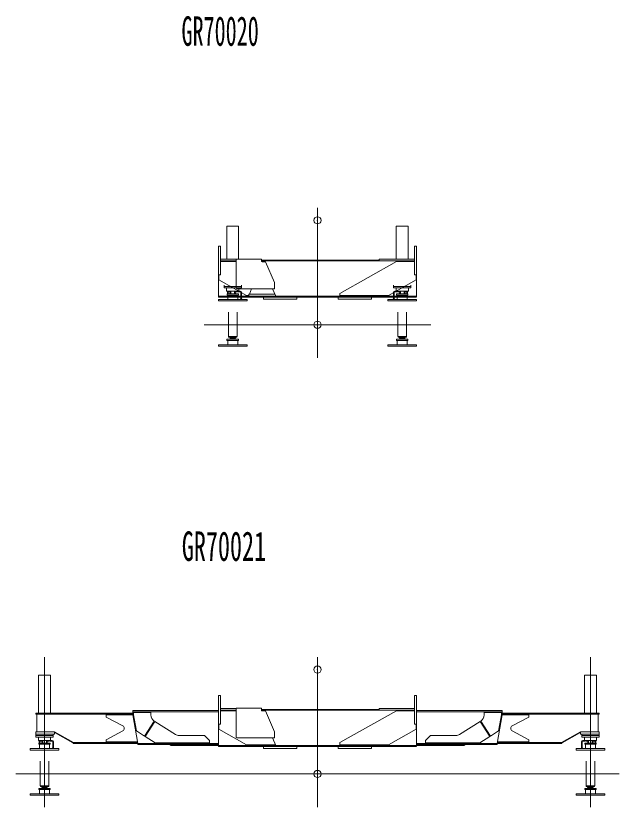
# Model space of a CAD drawing. Units: millimetres, scale not verified. Extents: x -33906 to 32977, y -25518 to 130343.
# Drawn here: x 12783 to 21183, y -25486 to -14467 of the extents above; entities that cross this region are included whole.
import ezdxf
from ezdxf.enums import TextEntityAlignment as Align

# ---------------------------------------------------------------- set-up
doc = ezdxf.new("R2010")
doc.units = ezdxf.units.MM
doc.header["$LTSCALE"] = 200
doc.header["$PDMODE"] = 32
doc.header["$PDSIZE"] = 100
doc.layers.add('0-0_0', color=7, linetype='Continuous', lineweight=18)
doc.styles.add('ＭＳ ゴシック', font='')
doc.styles.get('ＭＳ ゴシック').set_extended_font_data('MS Gothic')

msp = doc.modelspace()

# ---------------------------------------------------------------- linework, layer by layer
at = {"layer": '0-0_0', "color": 4}
for p, q in [((16982.9, -19231.2), (16982.9, -17143)), ((15720.4, -17855.4), (15720.4, -17395.4)), ((15720.4, -17395.4), (15885.4, -17395.4)), ((15885.4, -17854.3), (15885.4, -17395.4)), ((18080.4, -17855.4), (18080.4, -17395.4)), ((18245.4, -17395.4), (18080.4, -17395.4)), ((18245.4, -17855.4), (18245.4, -17395.4)), ((15602.9, -18384.4), (15602.9, -17675.4)), ((15603, -17675.4), (15631, -17675.4)), ((15630.9, -18075.4), (15630.9, -17675.4)), ((18334.9, -17675.4), (18334.9, -18075.4)), ((18334.9, -17675.4), (18362.9, -17675.4)), ((18362.9, -17675.4), (18362.9, -18382.4)), ((15630.9, -17855.4), (15850.3, -17855.4)), ((15630.9, -17879.4), (15850.3, -17879.4)), ((15850.3, -17889.4), (15631, -17889.4)), ((15850.3, -17854.3), (16177.2, -17854.3)), ((15850.3, -17854.3), (15850.3, -18254.4)), ((16177.2, -17854.3), (16201.9, -17854.3)), ((16201.9, -17854.3), (16201.9, -17880.9)), ((16201.9, -17871.4), (17842.9, -17871.4)), ((16201.9, -17879.4), (17842.9, -17879.4)), ((16211.9, -17890.9), (16258, -17890.9)), ((16383.4, -18180.3), (16258, -17890.9)), ((17294.9, -18332.4), (18082.9, -17889.4)), ((17842.9, -17855.4), (18334.9, -17855.4)), ((18082.9, -17889.4), (18334.9, -17889.4)), ((15630.9, -18075.4), (15602.9, -18075.4)), ((15608, -18075.4), (15608, -18144.4)), ((15995.7, -18362.4), (15608, -18144.4)), ((16381.9, -18181), (16383.5, -18181)), ((16383.5, -18267.6), (16383.5, -18181)), ((18357.9, -18144.4), (17970.1, -18362.4)), ((18334.9, -18075.4), (18362.9, -18075.4)), ((18357.9, -18075.4), (18357.9, -18144.4)), ((15683, -18217.7), (15683, -18255.4)), ((15923, -18234.4), (15683, -18234.4)), ((15923, -18255.4), (15683, -18255.4)), ((15718, -18301.4), (15718, -18255.4)), ((15851.9, -18256), (15850.3, -18254.4)), ((15863.5, -18267.6), (15851.9, -18256)), ((15863.5, -18267.6), (16383.5, -18267.6)), ((15888, -18255.4), (15888, -18301.4)), ((15923, -18255.4), (15923, -18217.7)), ((16037.9, -18344.5), (16065.8, -18267.6)), ((16356.8, -18267.6), (16402.9, -18372.4)), ((18042.9, -18255.4), (18042.9, -18217.7)), ((18042.9, -18234.4), (18282.9, -18234.4)), ((18042.9, -18255.4), (18282.9, -18255.4)), ((18077.9, -18255.4), (18077.9, -18301.4)), ((18247.9, -18301.4), (18247.9, -18255.4)), ((18282.9, -18217.7), (18282.9, -18255.4)), ((15602.9, -18372.4), (18362.9, -18372.4)), ((15602.9, -18384.4), (18362.9, -18384.4)), ((15908, -18301.4), (15718, -18301.4)), ((15723, -18340.4), (15723, -18355.9)), ((15883, -18340.4), (15723, -18340.4)), ((15883, -18355.9), (15723, -18355.9)), ((15728, -18338.4), (15728, -18301.4)), ((15737, -18338.4), (15728, -18338.4)), ((15733, -18355.9), (15733, -18416.4)), ((15733, -18384.4), (15733, -18416.5)), ((15737, -18338.4), (15737, -18301.4)), ((15743, -18301.4), (15743, -18304)), ((15745, -18311.4), (15743, -18304)), ((15745, -18311.4), (15744.8, -18310.9)), ((15745, -18311.4), (15778, -18311.4)), ((15769, -18321.4), (15769, -18326)), ((15778, -18338.4), (15778, -18301.4)), ((15828, -18338.4), (15778, -18338.4)), ((15828, -18301.4), (15828, -18338.4)), ((15828, -18311.4), (15861, -18311.4)), ((15837, -18326), (15837, -18321.4)), ((15861, -18311.4), (15863, -18304)), ((15861.1, -18310.9), (15861, -18311.4)), ((15863, -18301.4), (15863, -18304)), ((15873, -18416.4), (15873, -18355.9)), ((15873, -18416.5), (15873, -18384.4)), ((15876, -18301.4), (15876, -18310.4)), ((15908, -18310.4), (15876, -18310.4)), ((15883, -18355.9), (15883, -18340.4)), ((15917, -18319.7), (15917, -18400.4)), ((15926, -18400.4), (15917, -18400.4)), ((15926, -18319.1), (15926, -18400.4)), ((16027.9, -18362.4), (15995.7, -18362.4)), ((16030.1, -18370.1), (16037.5, -18372.3)), ((16038.4, -18372.5), (16402.9, -18372.5)), ((16233, -18412.4), (16233, -18384.4)), ((16402.9, -18372.4), (16402.9, -18384.4)), ((17272.9, -18384.4), (17272.9, -18412.4)), ((17294.9, -18332.4), (17294.9, -18362.4)), ((17294.9, -18362.4), (17970.1, -18362.4)), ((17732.9, -18412.4), (17732.9, -18384.4)), ((18039.9, -18319.1), (18039.9, -18400.4)), ((18039.9, -18400.4), (18048.9, -18400.4)), ((18048.9, -18319.7), (18048.9, -18400.4)), ((18057.9, -18301.4), (18247.9, -18301.4)), ((18057.9, -18310.4), (18089.9, -18310.4)), ((18082.9, -18340.4), (18242.9, -18340.4)), ((18082.9, -18355.9), (18082.9, -18340.4)), ((18082.9, -18355.9), (18242.9, -18355.9)), ((18089.9, -18301.4), (18089.9, -18310.4)), ((18092.9, -18416.4), (18092.9, -18355.9)), ((18092.9, -18416.4), (18092.9, -18384.4)), ((18102.9, -18301.4), (18102.9, -18304)), ((18104.9, -18311.4), (18102.9, -18304)), ((18104.8, -18310.9), (18104.9, -18311.4)), ((18137.9, -18311.4), (18104.9, -18311.4)), ((18128.9, -18326), (18128.9, -18321.4)), ((18137.9, -18301.4), (18137.9, -18338.4)), ((18137.9, -18338.4), (18187.9, -18338.4)), ((18187.9, -18338.4), (18187.9, -18301.4)), ((18220.9, -18311.4), (18187.9, -18311.4)), ((18196.9, -18321.4), (18196.9, -18326)), ((18220.9, -18311.4), (18222.9, -18304)), ((18220.9, -18311.4), (18221.1, -18310.9)), ((18222.9, -18301.4), (18222.9, -18304)), ((18228.9, -18338.4), (18228.9, -18301.4)), ((18228.9, -18338.4), (18237.9, -18338.4)), ((18232.9, -18355.9), (18232.9, -18416.4)), ((18232.9, -18384.4), (18232.9, -18416.4)), ((18237.9, -18338.4), (18237.9, -18301.4)), ((18242.9, -18340.4), (18242.9, -18355.9)), ((16003, -18416.5), (15603, -18416.5)), ((15603, -18416.5), (15603, -18435.5)), ((16003, -18435.5), (15603, -18435.5)), ((16003, -18435.5), (16003, -18416.5)), ((17272.9, -18412.4), (17732.9, -18412.4)), ((17962.9, -18435.4), (17962.9, -18416.4)), ((17962.9, -18416.4), (18362.9, -18416.4)), ((17962.9, -18435.4), (18362.9, -18435.4)), ((18362.9, -18416.4), (18362.9, -18435.4)), ((15742.9, -18592.2), (15742.9, -18934.4)), ((15862.9, -18592.2), (15862.9, -18934.4)), ((18102.9, -18592.2), (18102.9, -18934.4)), ((18222.9, -18592.2), (18222.9, -18934.4)), ((15403, -18769), (18562.9, -18769)), ((15862.9, -18934.4), (15742.9, -18934.4)), ((15744.9, -18941.9), (15742.9, -18934.4)), ((15860.9, -18941.9), (15744.9, -18941.9)), ((15768.9, -18951.9), (15768.9, -18957)), ((15836.9, -18956), (15836.9, -18951.9)), ((15862.9, -18934.4), (15860.9, -18941.9)), ((18102.9, -18934.4), (18222.9, -18934.4)), ((18102.9, -18934.4), (18104.9, -18941.9)), ((18104.9, -18941.9), (18220.9, -18941.9)), ((18128.9, -18956), (18128.9, -18951.9)), ((18196.9, -18951.9), (18196.9, -18957)), ((18220.9, -18941.9), (18222.9, -18934.4)), ((16002.9, -19046.4), (15602.9, -19046.4)), ((15602.9, -19046.4), (15602.9, -19065.4)), ((15722.9, -18970.4), (15722.9, -18985.9)), ((15882.9, -18985.9), (15722.9, -18985.9)), ((15732.9, -18987.4), (15732.9, -19046.4)), ((15769.5, -18957), (15835.3, -18957)), ((15871.9, -18986.4), (15872.9, -18987.4)), ((15872.9, -19046.4), (15872.9, -18987.4)), ((16002.9, -19065.4), (16002.9, -19046.4)), ((17962.9, -19046.4), (18362.9, -19046.4)), ((17962.9, -19065.4), (17962.9, -19046.4)), ((18082.9, -18985.9), (18242.9, -18985.9)), ((18093.9, -18986.4), (18092.9, -18987.4)), ((18092.9, -19046.4), (18092.9, -18987.4)), ((18196.4, -18957), (18130.6, -18957)), ((18232.9, -18987.4), (18232.9, -19046.4)), ((18242.9, -18970.4), (18242.9, -18985.9)), ((18362.9, -19046.4), (18362.9, -19065.4)), ((16002.9, -19065.4), (15602.9, -19065.4)), ((17962.9, -19065.4), (18362.9, -19065.4)), ((13182.9, -25486.3), (13182.9, -23398)), ((16982.9, -25486.3), (16982.9, -23398)), ((20782.9, -25486.3), (20782.9, -23398)), ((13100.4, -23650.5), (13265.4, -23650.5)), ((13100.4, -24179.5), (13100.4, -23650.5)), ((13265.4, -24179.5), (13265.4, -23650.5)), ((20865.4, -23650.5), (20700.4, -23650.5)), ((20700.4, -24179.5), (20700.4, -23650.5)), ((20865.4, -24179.5), (20865.4, -23650.5)), ((15602.9, -24639.5), (15602.9, -23930.5)), ((15603, -23930.5), (15631, -23930.5)), ((15630.9, -24330.5), (15630.9, -23930.5)), ((18334.9, -23930.5), (18362.9, -23930.5)), ((18334.9, -23930.5), (18334.9, -24330.5)), ((18362.9, -23930.5), (18362.9, -24637.5)), ((15630.9, -24110.5), (15850.3, -24110.5)), ((15850.3, -24109.4), (15850.3, -24509.4)), ((15850.3, -24109.4), (16177.2, -24109.4)), ((16177.2, -24109.4), (16201.9, -24109.4)), ((16201.9, -24109.4), (16201.9, -24135.9)), ((16201.9, -24126.5), (17842.9, -24126.5)), ((17842.9, -24110.5), (17842.9, -24134.5)), ((17842.9, -24110.5), (18334.9, -24110.5)), ((14413, -24179.5), (13063, -24179.5)), ((13063, -24179.5), (13063, -24191.5)), ((14413, -24191.5), (13063, -24191.5)), ((13074, -24191.5), (13074, -24437.5)), ((14043, -24201.5), (14043, -24231.5)), ((14413, -24201.5), (14043, -24201.5)), ((14043, -24231.5), (14271.9, -24354.2)), ((14413, -24141.5), (14413, -24202.5)), ((15602.9, -24141.5), (14413, -24141.5)), ((14422, -24157.5), (14413, -24166.5)), ((15602.9, -24157.5), (14413, -24157.5)), ((14483, -24599.5), (14413, -24202.5)), ((14462.4, -24425.2), (14423, -24201.6)), ((14663, -24169.5), (14663, -24202.2)), ((15630.9, -24134.5), (15850.3, -24134.5)), ((15850.3, -24144.5), (15631, -24144.5)), ((16201.9, -24134.5), (17842.9, -24134.5)), ((16211.9, -24145.9), (16258, -24145.9)), ((16383.4, -24435.4), (16258, -24145.9)), ((17294.9, -24587.5), (18082.9, -24144.5)), ((17842.9, -24134.5), (18334.9, -24134.5)), ((18082.9, -24144.5), (18334.9, -24144.5)), ((18362.9, -24141.5), (19552.9, -24141.5)), ((18362.9, -24157.5), (19552.9, -24157.5)), ((19302.9, -24169.5), (19542.9, -24169.5)), ((19302.9, -24169.5), (19302.9, -24202.2)), ((19482.9, -24599.5), (19552.9, -24202.5)), ((19503.5, -24425.2), (19542.9, -24201.6)), ((19542.9, -24169.5), (19542.9, -24201.6)), ((19543.9, -24157.5), (19552.9, -24166.5)), ((19552.9, -24141.5), (19552.9, -24202.5)), ((19552.9, -24179.5), (20902.9, -24179.5)), ((19552.9, -24191.5), (20902.9, -24191.5)), ((19552.9, -24201.5), (19922.9, -24201.5)), ((19922.9, -24231.5), (19694, -24354.2)), ((19922.9, -24201.5), (19922.9, -24231.5)), ((20891.9, -24191.5), (20891.9, -24437.5)), ((20902.9, -24179.5), (20902.9, -24191.5)), ((14575.9, -24497.2), (14709.4, -24286.6)), ((14584.3, -24502.5), (14717.9, -24292)), ((14717.9, -24292), (15004.8, -24473.9)), ((15630.9, -24330.5), (15602.9, -24330.5)), ((15608, -24330.5), (15608, -24399.5)), ((18334.9, -24330.5), (18362.9, -24330.5)), ((18357.9, -24330.5), (18357.9, -24399.5)), ((19248, -24292), (18961.1, -24473.9)), ((19381.6, -24502.5), (19248, -24292)), ((19390, -24497.2), (19256.5, -24286.6)), ((13320, -24437.5), (13320, -24467.5)), ((13320, -24439.8), (13321, -24438.1)), ((13330, -24452.4), (13320, -24439.8)), ((13320, -24452.7), (13330, -24452.4)), ((13321, -24438.1), (13584, -24587.5)), ((13330, -24452.4), (13576.1, -24592.2)), ((14043, -24547.5), (14271.9, -24424.7)), ((14575.9, -24497.2), (14462.4, -24425.2)), ((15995.7, -24617.5), (15608, -24399.5)), ((16381.9, -24436), (16383.5, -24436)), ((16383.5, -24522.6), (16383.5, -24436)), ((18357.9, -24399.5), (17970.1, -24617.5)), ((19390, -24497.2), (19503.5, -24425.2)), ((19922.9, -24547.5), (19694, -24424.7)), ((20645, -24438.1), (20381.9, -24587.5)), ((20635.9, -24452.4), (20389.8, -24592.2)), ((20635.9, -24452.4), (20645.9, -24439.8)), ((20645.9, -24452.7), (20635.9, -24452.4)), ((20645.9, -24439.8), (20645, -24438.1)), ((20645.9, -24437.5), (20645.9, -24467.5)), ((20645.9, -24437.5), (20902.9, -24437.5)), ((20902.9, -24437.5), (20902.9, -24467.5)), ((13320, -24467.5), (13063, -24467.5)), ((13063, -24467.5), (13063, -24510.5)), ((13303, -24489.5), (13063, -24489.5)), ((13303, -24510.5), (13063, -24510.5)), ((13098, -24556.5), (13098, -24510.5)), ((13288, -24556.5), (13098, -24556.5)), ((13108, -24593.5), (13108, -24556.5)), ((13117, -24593.5), (13117, -24556.5)), ((13123, -24556.5), (13123, -24559)), ((13125, -24566.5), (13123, -24559)), ((13125, -24566.5), (13124.8, -24566)), ((13125, -24566.5), (13158, -24566.5)), ((13158, -24593.5), (13158, -24556.5)), ((13208, -24556.5), (13208, -24593.5)), ((13208, -24566.5), (13241, -24566.5)), ((13241, -24566.5), (13243, -24559)), ((13241.1, -24566), (13241, -24566.5)), ((13243, -24556.5), (13243, -24559)), ((13256, -24556.5), (13256, -24565.5)), ((13288, -24565.5), (13256, -24565.5)), ((13268, -24510.5), (13268, -24556.5)), ((13303, -24510.5), (13303, -24467.5)), ((14043, -24547.5), (14043, -24577.5)), ((14721.5, -24589.5), (14584.3, -24502.5)), ((15058.4, -24489.5), (15408, -24489.5)), ((15478, -24559.5), (15408, -24489.5)), ((15478, -24559.5), (15478, -24589.5)), ((15851.9, -24511), (15850.3, -24509.4)), ((15863.5, -24522.6), (15851.9, -24511)), ((15863.5, -24522.6), (16383.5, -24522.6)), ((16356.8, -24522.6), (16402.9, -24627.5)), ((18487.9, -24559.5), (18557.9, -24489.5)), ((18487.9, -24559.5), (18487.9, -24589.5)), ((18907.5, -24489.5), (18557.9, -24489.5)), ((19244.4, -24589.5), (19381.6, -24502.5)), ((19922.9, -24547.5), (19922.9, -24577.5)), ((20645.9, -24467.5), (20902.9, -24467.5)), ((20662.9, -24510.5), (20662.9, -24467.5)), ((20662.9, -24489.5), (20902.9, -24489.5)), ((20662.9, -24510.5), (20902.9, -24510.5)), ((20677.9, -24556.5), (20867.9, -24556.5)), ((20677.9, -24565.5), (20709.9, -24565.5)), ((20697.9, -24510.5), (20697.9, -24556.5)), ((20709.9, -24556.5), (20709.9, -24565.5)), ((20722.9, -24556.5), (20722.9, -24559)), ((20724.9, -24566.5), (20722.9, -24559)), ((20724.8, -24566), (20724.9, -24566.5)), ((20757.9, -24566.5), (20724.9, -24566.5)), ((20757.9, -24556.5), (20757.9, -24593.5)), ((20807.9, -24593.5), (20807.9, -24556.5)), ((20840.9, -24566.5), (20807.9, -24566.5)), ((20840.9, -24566.5), (20842.9, -24559)), ((20840.9, -24566.5), (20841.1, -24566)), ((20842.9, -24556.5), (20842.9, -24559)), ((20848.9, -24593.5), (20848.9, -24556.5)), ((20857.9, -24593.5), (20857.9, -24556.5)), ((20867.9, -24556.5), (20867.9, -24510.5)), ((20902.9, -24467.5), (20902.9, -24510.5)), ((12983, -24671.5), (12983, -24690.5)), ((13383, -24671.5), (12983, -24671.5)), ((13103, -24595.5), (13103, -24611)), ((13263, -24611), (13103, -24611)), ((13117, -24593.5), (13108, -24593.5)), ((13113, -24611), (13113, -24671.5)), ((13113, -24639.5), (13113, -24671.5)), ((13149, -24576.5), (13149, -24581.1)), ((13208, -24593.5), (13158, -24593.5)), ((13217, -24581.1), (13217, -24576.5)), ((13253, -24671.5), (13253, -24611)), ((13253, -24671.5), (13253, -24639.5)), ((13297, -24574.7), (13297, -24655.5)), ((13306, -24655.5), (13297, -24655.5)), ((13306, -24574.2), (13306, -24655.5)), ((13383, -24690.5), (13383, -24671.5)), ((13582.1, -24588.7), (13576.1, -24592.2)), ((13583.1, -24587), (13582.1, -24588.7)), ((14480.9, -24587.5), (13584, -24587.5)), ((13585, -24587.5), (13585, -24589.5)), ((13585, -24589.5), (13590.8, -24599.5)), ((14483, -24599.5), (13590.8, -24599.5)), ((14479.1, -24577.5), (14043, -24577.5)), ((15602.9, -24599.5), (14483, -24599.5)), ((14483, -24599.5), (14483, -24613.5)), ((15602.9, -24613.5), (14483, -24613.5)), ((15478, -24589.5), (14721.5, -24589.5)), ((14934, -24622.5), (14934, -24613.5)), ((14934, -24622.5), (14939, -24627.5)), ((15602.9, -24627.5), (14939, -24627.5)), ((15602.9, -24627.5), (18362.9, -24627.5)), ((15602.9, -24639.5), (18362.9, -24639.5)), ((16398.5, -24617.5), (15995.7, -24617.5)), ((16038.4, -24627.5), (16402.9, -24627.5)), ((16233, -24667.5), (16233, -24639.5)), ((16693, -24667.5), (16233, -24667.5)), ((16402.9, -24627.5), (16402.9, -24639.5)), ((16693, -24639.5), (16693, -24667.5)), ((17272.9, -24639.5), (17272.9, -24667.5)), ((17272.9, -24667.5), (17732.9, -24667.5)), ((17294.9, -24587.5), (17294.9, -24617.5)), ((17294.9, -24617.5), (17970.1, -24617.5)), ((17732.9, -24667.5), (17732.9, -24639.5)), ((18362.9, -24599.5), (19482.9, -24599.5)), ((18362.9, -24613.5), (19482.9, -24613.5)), ((18362.9, -24627.5), (19026.9, -24627.5)), ((18487.9, -24589.5), (19244.4, -24589.5)), ((19031.9, -24622.5), (19026.9, -24627.5)), ((19031.9, -24622.5), (19031.9, -24613.5)), ((19482.9, -24599.5), (19482.9, -24613.5)), ((19482.9, -24599.5), (20375.2, -24599.5)), ((19485.1, -24587.5), (20381.9, -24587.5)), ((19486.8, -24577.5), (19922.9, -24577.5)), ((20380.9, -24589.5), (20375.2, -24599.5)), ((20380.9, -24587.5), (20380.9, -24589.5)), ((20382.8, -24587), (20383.8, -24588.7)), ((20383.8, -24588.7), (20389.8, -24592.2)), ((20582.9, -24671.5), (20982.9, -24671.5)), ((20582.9, -24690.5), (20582.9, -24671.5)), ((20659.9, -24574.2), (20659.9, -24655.5)), ((20659.9, -24655.5), (20668.9, -24655.5)), ((20668.9, -24574.7), (20668.9, -24655.5)), ((20702.9, -24611), (20862.9, -24611)), ((20712.9, -24671.5), (20712.9, -24611)), ((20712.9, -24671.5), (20712.9, -24639.5)), ((20748.9, -24581.1), (20748.9, -24576.5)), ((20757.9, -24593.5), (20807.9, -24593.5)), ((20816.9, -24576.5), (20816.9, -24581.1)), ((20848.9, -24593.5), (20857.9, -24593.5)), ((20852.9, -24611), (20852.9, -24671.5)), ((20852.9, -24639.5), (20852.9, -24671.5)), ((20862.9, -24595.5), (20862.9, -24611)), ((20982.9, -24671.5), (20982.9, -24690.5)), ((13383, -24690.5), (12983, -24690.5)), ((20582.9, -24690.5), (20982.9, -24690.5)), ((13122.9, -24847.2), (13122.9, -25189.5)), ((13242.9, -24847.2), (13242.9, -25189.5)), ((20722.9, -24847.2), (20722.9, -25189.5)), ((20842.9, -24847.2), (20842.9, -25189.5)), ((12783, -25024), (21182.9, -25024)), ((13262.9, -25225.5), (13102.9, -25225.5)), ((13102.9, -25225.5), (13102.9, -25241)), ((13124.9, -25197), (13122.9, -25189.5)), ((13242.9, -25189.5), (13122.9, -25189.5)), ((13240.9, -25197), (13124.9, -25197)), ((13148.9, -25207), (13148.9, -25212)), ((13149.5, -25212), (13215.3, -25212)), ((13216.9, -25211.1), (13216.9, -25207)), ((13242.9, -25189.5), (13240.9, -25197)), ((13262.9, -25241), (13262.9, -25225.5)), ((20702.9, -25225.5), (20862.9, -25225.5)), ((20702.9, -25241), (20702.9, -25225.5)), ((20722.9, -25189.5), (20724.9, -25197)), ((20722.9, -25189.5), (20842.9, -25189.5)), ((20724.9, -25197), (20840.9, -25197)), ((20748.9, -25211.1), (20748.9, -25207)), ((20816.4, -25212), (20750.6, -25212)), ((20816.9, -25207), (20816.9, -25212)), ((20840.9, -25197), (20842.9, -25189.5)), ((20862.9, -25225.5), (20862.9, -25241)), ((12982.9, -25301.5), (12982.9, -25320.5)), ((13382.9, -25301.5), (12982.9, -25301.5)), ((13382.9, -25320.5), (12982.9, -25320.5)), ((13262.9, -25241), (13102.9, -25241)), ((13113.9, -25241.5), (13112.9, -25242.5)), ((13112.9, -25242.5), (13112.9, -25301.5)), ((13251.9, -25241.5), (13113.9, -25241.5)), ((13251.9, -25241.5), (13252.9, -25242.5)), ((13252.9, -25301.5), (13252.9, -25242.5)), ((13382.9, -25320.5), (13382.9, -25301.5)), ((20582.9, -25320.5), (20582.9, -25301.5)), ((20582.9, -25301.5), (20982.9, -25301.5)), ((20582.9, -25320.5), (20982.9, -25320.5)), ((20702.9, -25241), (20862.9, -25241)), ((20713.9, -25241.5), (20712.9, -25242.5)), ((20712.9, -25301.5), (20712.9, -25242.5)), ((20713.9, -25241.5), (20851.9, -25241.5)), ((20851.9, -25241.5), (20852.9, -25242.5)), ((20852.9, -25242.5), (20852.9, -25301.5)), ((20982.9, -25301.5), (20982.9, -25320.5))]:
    msp.add_line(p, q, dxfattribs=at)
for points in [[(17842.9, -17855.4), (17842.9, -17879.4), (18334.9, -17879.4)], [(16027.9, -18367.2), (16027.9, -18344.5), (16390.6, -18344.5)], [(16693, -18384.4), (16693, -18412.4), (16233, -18412.4)], [(15882.9, -18985.9), (15882.9, -18970.4), (15722.9, -18970.4)], [(15871.9, -18986.4), (15733.9, -18986.4), (15732.9, -18987.4)], [(18082.9, -18985.9), (18082.9, -18970.4), (18242.9, -18970.4)], [(18093.9, -18986.4), (18231.9, -18986.4), (18232.9, -18987.4)], [(14663, -24169.5), (14423, -24169.5), (14423, -24201.6)], [(13320, -24437.5), (13063, -24437.5), (13063, -24467.5)], [(13263, -24611), (13263, -24595.5), (13103, -24595.5)], [(20702.9, -24611), (20702.9, -24595.5), (20862.9, -24595.5)]]:
    msp.add_lwpolyline(points, dxfattribs=at)
for centre in [(15921, -18408.4), (18044.9, -18408.4), (13301, -24663.5), (20664.9, -24663.5)]:
    msp.add_circle(centre, 8, dxfattribs=at)
for centre, radius, start, end in [((16211.9, -17880.9), 10, 180, 270), ((15759, -18321.4), 10, 0.00004, 90.00007), ((15803, -18356.4), 45, 140.21242, 159.17283), ((15766.5, -18326), 2.5, 320.21231, 359.99991), ((15847, -18321.4), 10, 90.00002, 180.00002), ((15839.5, -18326), 2.5, 180.00002, 219.78767), ((15803, -18356.4), 45, 20.8272, 39.78764), ((15908, -18319.4), 18, 359.99998, 89.99996), ((15908, -18319.4), 9, 359.99998, 89.99996), ((16030.9, -18367.2), 3, 180, 253.30076), ((16038.4, -18369.5), 3, 253.30076, 270), ((18057.9, -18319.4), 18, 90.00004, 180.00002), ((18057.9, -18319.4), 9, 90.00004, 180.00002), ((18118.9, -18321.4), 10, 359.99998, 89.99998), ((18162.9, -18356.4), 45, 140.21236, 159.17281), ((18126.4, -18326), 2.5, 320.21233, 359.99998), ((18206.9, -18321.4), 10, 89.99993, 179.99996), ((18199.4, -18326), 2.5, 180.00009, 219.78769), ((18162.9, -18356.4), 45, 20.82717, 39.78758), ((15758.9, -18951.9), 10, 0.00004, 90.00002), ((15846.9, -18951.9), 10, 90.00002, 180), ((18118.9, -18951.9), 10, 0, 89.99998), ((18206.9, -18951.9), 10, 89.99998, 179.99996), ((15802.9, -18986.4), 45, 139.07348, 159.17283), ((15766.4, -18956), 2.5, 320.21231, 359.99991), ((15839.4, -18956), 2.5, 180.00007, 219.78768), ((15802.9, -18986.4), 45, 20.8272, 40.92653), ((18162.9, -18986.4), 45, 139.07347, 159.17281), ((18126.4, -18956), 2.5, 320.21233, 359.99998), ((18199.4, -18956), 2.5, 180.00009, 219.78769), ((18162.9, -18986.4), 45, 20.82717, 40.92652), ((14763, -24202.2), 100, 180, 237.62138), ((16211.9, -24135.9), 10, 180, 270), ((19202.9, -24202.2), 100, 302.37862, 0), ((14253, -24389.5), 40, 298.20216, 61.7978), ((19712.9, -24389.5), 40, 118.2022, 241.79784), ((13139, -24576.5), 10, 0.00004, 90.00007), ((13227, -24576.5), 10, 90.00002, 180.00002), ((13288, -24574.5), 18, 359.99998, 89.99996), ((13288, -24574.5), 9, 359.99998, 89.99996), ((15058.4, -24389.5), 100, 237.62138, 270), ((18907.5, -24389.5), 100, 270, 302.37862), ((20677.9, -24574.5), 18, 90.00004, 180.00002), ((20677.9, -24574.5), 9, 90.00004, 180.00002), ((20738.9, -24576.5), 10, 359.99998, 89.99998), ((20826.9, -24576.5), 10, 89.99993, 179.99996), ((13183, -24611.5), 45, 140.21242, 159.17283), ((13146.5, -24581.1), 2.5, 320.21231, 359.99991), ((13219.5, -24581.1), 2.5, 180.00007, 219.78768), ((13183, -24611.5), 45, 20.8272, 39.78764), ((13590.8, -24581.2), 18.3, 217.20783, 270), ((16038.4, -24624.5), 3, 253.30076, 270), ((20375.2, -24581.2), 18.3, 270, 322.79217), ((20782.9, -24611.5), 45, 140.21236, 159.17281), ((20746.4, -24581.1), 2.5, 320.21232, 359.99993), ((20819.4, -24581.1), 2.5, 180.00009, 219.78769), ((20782.9, -24611.5), 45, 20.82717, 39.78758), ((13138.9, -25207), 10, 0.00004, 90.00002), ((13182.9, -25241.5), 45, 139.07348, 159.17283), ((13146.4, -25211.1), 2.5, 320.21231, 359.99991), ((13226.9, -25207), 10, 90.00002, 180), ((13219.4, -25211.1), 2.5, 180.00002, 219.78767), ((13182.9, -25241.5), 45, 20.8272, 40.92653), ((20738.9, -25207), 10, 0, 89.99998), ((20782.9, -25241.5), 45, 139.07347, 159.17281), ((20746.4, -25211.1), 2.5, 320.21232, 359.99993), ((20826.9, -25207), 10, 89.99998, 179.99996), ((20819.4, -25211.1), 2.5, 180.00009, 219.78769), ((20782.9, -25241.5), 45, 20.82717, 40.92652)]:
    msp.add_arc(centre, radius, start, end, dxfattribs=at)
at = {"layer": '0-0_0'}
for p in [(16982.9, -17315), (16982.9, -18769), (16982.9, -23570), (16982.9, -25024)]:
    msp.add_point(p, dxfattribs=at)

# ---------------------------------------------------------------- texts
at = {"layer": '0-0_0', "style": 'ＭＳ ゴシック'}
for s, width, p in [('GR70020', 0.55, (15089.7, -15007.8)), ('GR70021', 0.6, (15093.9, -22180.1))]:
    msp.add_text(s, height=410.6, dxfattribs=dict(at, width=width)).set_placement(p, align=Align.BOTTOM_LEFT)

doc.saveas('drawing.dxf')
